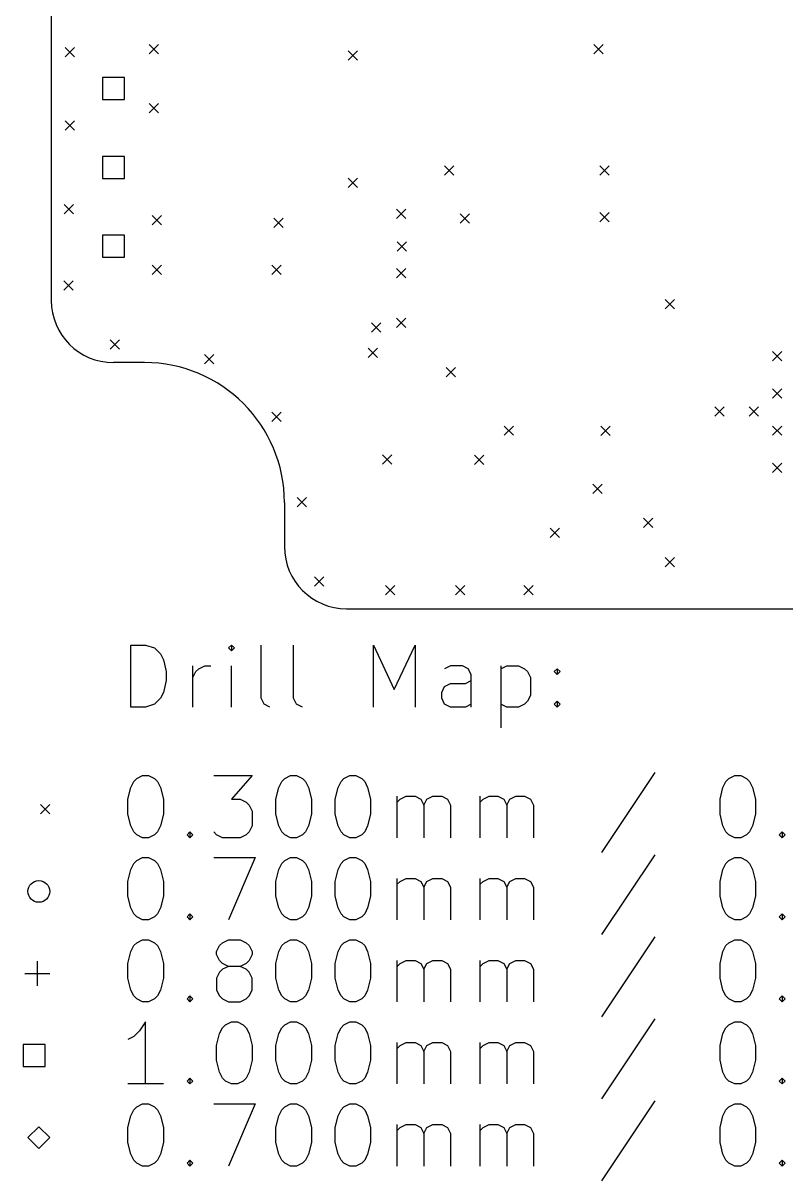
# Model space of a CAD drawing. Extents: x 99.1 to 198, y -375 to -300.
# Drawn here: x 99.1 to 123.63, y -374.74 to -337.5 of the extents above; entities that cross this region are included whole.
import ezdxf

# ---------------------------------------------------------------- set-up
doc = ezdxf.new("R2010")
doc.units = 0
doc.layers.add('BLACK', color=7, linetype='CONTINUOUS')

msp = doc.modelspace()

# ---------------------------------------------------------------- linework, layer by layer
at = {"layer": 'BLACK', "linetype": 'CONTINUOUS'}
for p, q in [((100, -309.92), (100, -346.42)), ((100.45, -338.29), (100.75, -338.59)), ((100.75, -338.29), (100.45, -338.59)), ((103.15, -338.19), (103.45, -338.49)), ((103.45, -338.19), (103.15, -338.49)), ((109.55, -338.39), (109.85, -338.69)), ((109.85, -338.39), (109.55, -338.69)), ((117.45, -338.19), (117.75, -338.49)), ((117.75, -338.19), (117.45, -338.49)), ((102.353557, -339.246443), (101.646443, -339.246443)), ((101.646443, -339.246443), (101.646443, -339.953557)), ((102.353557, -339.953557), (102.353557, -339.246443)), ((101.646443, -339.953557), (102.353557, -339.953557)), ((103.15, -340.09), (103.45, -340.39)), ((103.45, -340.09), (103.15, -340.39)), ((100.45, -340.64), (100.75, -340.94)), ((100.75, -340.64), (100.45, -340.94)), ((102.353557, -341.786443), (101.646443, -341.786443)), ((101.646443, -341.786443), (101.646443, -342.493557)), ((102.353557, -342.493557), (102.353557, -341.786443)), ((112.65, -342.09), (112.95, -342.39)), ((112.95, -342.09), (112.65, -342.39)), ((117.65, -342.09), (117.95, -342.39)), ((117.95, -342.09), (117.65, -342.39)), ((101.646443, -342.493557), (102.353557, -342.493557)), ((109.55, -342.49), (109.85, -342.79)), ((109.85, -342.49), (109.55, -342.79)), ((100.420155, -343.330979), (100.720155, -343.630979)), ((100.720155, -343.330979), (100.420155, -343.630979)), ((103.25, -343.69), (103.55, -343.99)), ((103.55, -343.69), (103.25, -343.99)), ((111.1, -343.49), (111.4, -343.79)), ((111.4, -343.49), (111.1, -343.79)), ((113.15, -343.64), (113.45, -343.94)), ((113.45, -343.64), (113.15, -343.94)), ((117.65, -343.59), (117.95, -343.89)), ((117.95, -343.59), (117.65, -343.89)), ((107.163864, -343.774354), (107.463864, -344.074354)), ((107.463864, -343.774354), (107.163864, -344.074354)), ((102.353557, -344.326443), (101.646443, -344.326443)), ((101.646443, -344.326443), (101.646443, -345.033557)), ((102.353557, -345.033557), (102.353557, -344.326443)), ((111.125, -344.54), (111.425, -344.84)), ((111.425, -344.54), (111.125, -344.84)), ((101.646443, -345.033557), (102.353557, -345.033557)), ((103.25, -345.29), (103.55, -345.59)), ((103.55, -345.29), (103.25, -345.59)), ((107.1, -345.29), (107.4, -345.59)), ((107.4, -345.29), (107.1, -345.59)), ((111.1, -345.39), (111.4, -345.69)), ((111.4, -345.39), (111.1, -345.69)), ((100.403452, -345.790779), (100.703452, -346.090779)), ((100.703452, -345.790779), (100.403452, -346.090779)), ((119.75, -346.39), (120.05, -346.69)), ((120.05, -346.39), (119.75, -346.69)), ((111.1, -346.99), (111.4, -347.29)), ((111.4, -346.99), (111.1, -347.29)), ((110.3, -347.14), (110.6, -347.44)), ((110.6, -347.14), (110.3, -347.44)), ((101.9, -347.69), (102.2, -347.99)), ((102.2, -347.69), (101.9, -347.99)), ((104.930178, -348.157149), (105.230178, -348.457149)), ((105.230178, -348.157149), (104.930178, -348.457149)), ((110.192984, -347.957538), (110.492984, -348.257538)), ((110.492984, -347.957538), (110.192984, -348.257538)), ((123.199888, -348.060211), (123.499888, -348.360211)), ((123.499888, -348.060211), (123.199888, -348.360211)), ((103, -348.42), (102, -348.42)), ((112.698552, -348.575579), (112.998552, -348.875579)), ((112.998552, -348.575579), (112.698552, -348.875579)), ((123.199888, -349.260211), (123.499888, -349.560211)), ((123.499888, -349.260211), (123.199888, -349.560211)), ((107.090534, -350.016837), (107.390534, -350.316837)), ((107.390534, -350.016837), (107.090534, -350.316837)), ((121.347958, -349.844602), (121.647958, -350.144602)), ((121.647958, -349.844602), (121.347958, -350.144602)), ((122.447958, -349.844602), (122.747958, -350.144602)), ((122.747958, -349.844602), (122.447958, -350.144602)), ((114.569376, -350.4601), (114.869376, -350.7601)), ((114.869376, -350.4601), (114.569376, -350.7601)), ((117.67628, -350.464276), (117.97628, -350.764276)), ((117.97628, -350.464276), (117.67628, -350.764276)), ((123.199888, -350.460211), (123.499888, -350.760211)), ((123.499888, -350.460211), (123.199888, -350.760211)), ((110.65, -351.39), (110.95, -351.69)), ((110.95, -351.39), (110.65, -351.69)), ((113.608908, -351.399688), (113.908908, -351.699688)), ((113.908908, -351.399688), (113.608908, -351.699688)), ((123.199888, -351.660211), (123.499888, -351.960211)), ((123.499888, -351.660211), (123.199888, -351.960211)), ((117.416258, -352.330311), (117.716258, -352.630311)), ((117.716258, -352.330311), (117.416258, -352.630311)), ((107.5, -352.92), (107.5, -354.34)), ((107.911804, -352.761826), (108.211804, -353.061826)), ((108.211804, -352.761826), (107.911804, -353.061826)), ((116.049331, -353.750133), (116.349331, -354.050133)), ((116.349331, -353.750133), (116.049331, -354.050133)), ((119.052171, -353.426247), (119.352171, -353.726247)), ((119.352171, -353.426247), (119.052171, -353.726247)), ((119.75, -354.69), (120.05, -354.99)), ((120.05, -354.69), (119.75, -354.99)), ((108.463028, -355.311937), (108.763028, -355.611937)), ((108.763028, -355.311937), (108.463028, -355.611937)), ((110.75, -355.59), (111.05, -355.89)), ((111.05, -355.59), (110.75, -355.89)), ((113, -355.59), (113.3, -355.89)), ((113.3, -355.59), (113, -355.89)), ((115.2, -355.59), (115.5, -355.89)), ((115.5, -355.59), (115.2, -355.89)), ((109.5, -356.34), (188.5, -356.34)), ((102.557768, -359.504838), (102.557768, -357.504838)), ((102.557768, -357.504838), (103.033958, -357.504838)), ((103.033958, -357.504838), (103.319673, -357.600076)), ((103.319673, -357.600076), (103.510149, -357.790552)), ((103.510149, -357.790552), (103.605387, -357.981028)), ((105.795863, -357.504838), (105.700625, -357.600076)), ((105.700625, -357.600076), (105.795863, -357.695314)), ((105.891101, -357.600076), (105.795863, -357.504838)), ((105.795863, -357.504838), (105.795863, -357.695314)), ((105.795863, -357.695314), (105.891101, -357.600076)), ((106.748244, -359.219123), (106.748244, -357.504838)), ((107.795863, -359.219123), (107.795863, -357.504838)), ((110.367292, -359.504838), (110.367292, -357.504838)), ((110.367292, -357.504838), (111.033959, -358.933409)), ((111.033959, -358.933409), (111.700625, -357.504838)), ((111.700625, -357.504838), (111.700625, -359.504838)), ((103.605387, -357.981028), (103.700625, -358.36198)), ((104.557768, -359.504838), (104.557768, -358.171504)), ((104.748244, -358.266742), (104.93872, -358.171504)), ((104.93872, -358.171504), (105.129197, -358.171504)), ((105.795863, -359.504838), (105.795863, -358.171504)), ((112.843482, -358.171504), (112.653006, -358.266742)), ((113.224435, -358.171504), (112.843482, -358.171504)), ((113.414911, -358.266742), (113.224435, -358.171504)), ((114.46253, -358.171504), (114.46253, -360.171504)), ((114.46253, -358.266742), (114.653006, -358.171504)), ((114.653006, -358.171504), (115.033959, -358.171504)), ((115.033959, -358.171504), (115.224435, -358.266742)), ((103.700625, -358.36198), (103.700625, -358.647695)), ((104.557768, -358.552457), (104.653006, -358.36198)), ((104.653006, -358.36198), (104.748244, -358.266742)), ((113.510149, -358.457219), (113.414911, -358.266742)), ((113.510149, -359.504838), (113.510149, -358.457219)), ((115.224435, -358.266742), (115.319673, -358.36198)), ((115.319673, -358.36198), (115.414911, -358.552457)), ((115.414911, -358.552457), (115.414911, -359.123885)), ((116.176816, -358.36198), (116.272054, -358.266742)), ((116.272054, -358.457219), (116.176816, -358.36198)), ((116.272054, -358.266742), (116.367292, -358.36198)), ((116.272054, -358.266742), (116.272054, -358.457219)), ((116.367292, -358.36198), (116.272054, -358.457219)), ((103.700625, -358.647695), (103.605387, -359.028647)), ((112.557768, -359.028647), (112.653006, -358.838171)), ((112.653006, -358.838171), (112.843482, -358.742933)), ((112.843482, -358.742933), (113.319673, -358.742933)), ((113.319673, -358.742933), (113.510149, -358.647695)), ((103.510149, -359.219123), (103.319673, -359.4096)), ((103.605387, -359.028647), (103.510149, -359.219123)), ((106.843482, -359.4096), (106.748244, -359.219123)), ((107.891101, -359.4096), (107.795863, -359.219123)), ((112.557768, -359.219123), (112.557768, -359.028647)), ((112.653006, -359.4096), (112.557768, -359.219123)), ((115.319673, -359.314361), (115.224435, -359.4096)), ((115.414911, -359.123885), (115.319673, -359.314361)), ((116.176816, -359.4096), (116.272054, -359.314361)), ((116.272054, -359.314361), (116.367292, -359.4096)), ((116.272054, -359.314361), (116.272054, -359.504838)), ((103.033958, -359.504838), (102.557768, -359.504838)), ((103.319673, -359.4096), (103.033958, -359.504838)), ((107.033958, -359.504838), (106.843482, -359.4096)), ((108.081577, -359.504838), (107.891101, -359.4096)), ((112.843482, -359.504838), (112.653006, -359.4096)), ((113.319673, -359.504838), (112.843482, -359.504838)), ((113.510149, -359.4096), (113.319673, -359.504838)), ((114.653006, -359.504838), (114.46253, -359.4096)), ((115.033959, -359.504838), (114.653006, -359.504838)), ((115.224435, -359.4096), (115.033959, -359.504838)), ((116.272054, -359.504838), (116.176816, -359.4096)), ((116.367292, -359.4096), (116.272054, -359.504838)), ((102.557768, -362.08579), (102.653006, -361.895314)), ((102.653006, -361.895314), (102.748244, -361.800076)), ((102.748244, -361.800076), (102.93872, -361.704838)), ((102.93872, -361.704838), (103.129197, -361.704838)), ((103.129197, -361.704838), (103.319673, -361.800076)), ((103.319673, -361.800076), (103.414911, -361.895314)), ((103.414911, -361.895314), (103.510149, -362.08579)), ((105.224435, -361.704838), (106.46253, -361.704838)), ((106.46253, -361.704838), (105.795863, -362.466742)), ((107.319673, -362.08579), (107.414911, -361.895314)), ((107.414911, -361.895314), (107.510149, -361.800076)), ((107.510149, -361.800076), (107.700625, -361.704838)), ((107.700625, -361.704838), (107.891102, -361.704838)), ((107.891102, -361.704838), (108.081578, -361.800076)), ((108.081578, -361.800076), (108.176816, -361.895314)), ((108.176816, -361.895314), (108.272054, -362.08579)), ((109.224435, -362.08579), (109.319673, -361.895314)), ((109.319673, -361.895314), (109.414911, -361.800076)), ((109.414911, -361.800076), (109.605387, -361.704838)), ((109.605387, -361.704838), (109.795864, -361.704838)), ((109.795864, -361.704838), (109.98634, -361.800076)), ((109.98634, -361.800076), (110.081578, -361.895314)), ((110.081578, -361.895314), (110.176816, -362.08579)), ((119.414912, -361.6096), (117.700627, -364.181028)), ((121.605389, -362.08579), (121.700627, -361.895314)), ((121.700627, -361.895314), (121.795865, -361.800076)), ((121.795865, -361.800076), (121.986341, -361.704838)), ((121.986341, -361.704838), (122.176818, -361.704838)), ((122.176818, -361.704838), (122.367294, -361.800076)), ((122.367294, -361.800076), (122.462532, -361.895314)), ((122.462532, -361.895314), (122.55777, -362.08579)), ((102.46253, -362.466742), (102.557768, -362.08579)), ((103.510149, -362.08579), (103.605387, -362.466742)), ((107.224435, -362.466742), (107.319673, -362.08579)), ((108.272054, -362.08579), (108.367292, -362.466742)), ((109.129197, -362.466742), (109.224435, -362.08579)), ((110.176816, -362.08579), (110.272054, -362.466742)), ((121.510151, -362.466742), (121.605389, -362.08579)), ((122.55777, -362.08579), (122.653008, -362.466742)), ((99.65, -362.64), (99.95, -362.94)), ((99.95, -362.64), (99.65, -362.94)), ((102.46253, -362.942933), (102.46253, -362.466742)), ((103.605387, -362.466742), (103.605387, -362.942933)), ((105.795863, -362.466742), (106.081578, -362.466742)), ((106.081578, -362.466742), (106.272054, -362.56198)), ((106.272054, -362.56198), (106.367292, -362.657219)), ((106.367292, -362.657219), (106.46253, -362.847695)), ((107.224435, -362.942933), (107.224435, -362.466742)), ((108.367292, -362.466742), (108.367292, -362.942933)), ((109.129197, -362.942933), (109.129197, -362.466742)), ((110.272054, -362.466742), (110.272054, -362.942933)), ((111.129197, -363.704838), (111.129197, -362.371504)), ((111.129197, -362.56198), (111.224435, -362.466742)), ((111.224435, -362.466742), (111.414911, -362.371504)), ((111.414911, -362.371504), (111.700626, -362.371504)), ((111.700626, -362.371504), (111.891102, -362.466742)), ((111.891102, -362.466742), (111.98634, -362.657219)), ((111.98634, -362.657219), (112.081578, -362.466742)), ((111.98634, -362.657219), (111.98634, -363.704838)), ((112.081578, -362.466742), (112.272054, -362.371504)), ((112.272054, -362.371504), (112.557768, -362.371504)), ((112.557768, -362.371504), (112.748245, -362.466742)), ((112.748245, -362.466742), (112.843483, -362.657219)), ((112.843483, -362.657219), (112.843483, -363.704838)), ((113.795864, -363.704838), (113.795864, -362.371504)), ((113.795864, -362.56198), (113.891102, -362.466742)), ((113.891102, -362.466742), (114.081578, -362.371504)), ((114.081578, -362.371504), (114.367293, -362.371504)), ((114.367293, -362.371504), (114.557769, -362.466742)), ((114.557769, -362.466742), (114.653007, -362.657219)), ((114.653007, -362.657219), (114.748245, -362.466742)), ((114.653007, -362.657219), (114.653007, -363.704838)), ((114.748245, -362.466742), (114.938721, -362.371504)), ((114.938721, -362.371504), (115.224435, -362.371504)), ((115.224435, -362.371504), (115.414912, -362.466742)), ((115.414912, -362.466742), (115.51015, -362.657219)), ((115.51015, -362.657219), (115.51015, -363.704838)), ((121.510151, -362.942933), (121.510151, -362.466742)), ((122.653008, -362.466742), (122.653008, -362.942933)), ((102.557768, -363.323885), (102.46253, -362.942933)), ((103.605387, -362.942933), (103.510149, -363.323885)), ((106.46253, -362.847695), (106.46253, -363.323885)), ((107.319673, -363.323885), (107.224435, -362.942933)), ((108.367292, -362.942933), (108.272054, -363.323885)), ((109.224435, -363.323885), (109.129197, -362.942933)), ((110.272054, -362.942933), (110.176816, -363.323885)), ((121.605389, -363.323885), (121.510151, -362.942933)), ((122.653008, -362.942933), (122.55777, -363.323885)), ((102.653006, -363.514361), (102.557768, -363.323885)), ((103.510149, -363.323885), (103.414911, -363.514361)), ((106.46253, -363.323885), (106.367292, -363.514361)), ((107.414911, -363.514361), (107.319673, -363.323885)), ((108.272054, -363.323885), (108.176816, -363.514361)), ((109.319673, -363.514361), (109.224435, -363.323885)), ((110.176816, -363.323885), (110.081578, -363.514361)), ((121.700627, -363.514361), (121.605389, -363.323885)), ((122.55777, -363.323885), (122.462532, -363.514361)), ((102.748244, -363.6096), (102.653006, -363.514361)), ((102.93872, -363.704838), (102.748244, -363.6096)), ((103.129197, -363.704838), (102.93872, -363.704838)), ((103.319673, -363.6096), (103.129197, -363.704838)), ((103.414911, -363.514361), (103.319673, -363.6096)), ((104.367292, -363.6096), (104.46253, -363.514361)), ((104.46253, -363.704838), (104.367292, -363.6096)), ((104.46253, -363.514361), (104.557768, -363.6096)), ((104.46253, -363.514361), (104.46253, -363.704838)), ((104.557768, -363.6096), (104.46253, -363.704838)), ((105.319673, -363.6096), (105.224435, -363.514361)), ((105.510149, -363.704838), (105.319673, -363.6096)), ((106.081578, -363.704838), (105.510149, -363.704838)), ((106.272054, -363.6096), (106.081578, -363.704838)), ((106.367292, -363.514361), (106.272054, -363.6096)), ((107.510149, -363.6096), (107.414911, -363.514361)), ((107.700625, -363.704838), (107.510149, -363.6096)), ((107.891102, -363.704838), (107.700625, -363.704838)), ((108.081578, -363.6096), (107.891102, -363.704838)), ((108.176816, -363.514361), (108.081578, -363.6096)), ((109.414911, -363.6096), (109.319673, -363.514361)), ((109.605387, -363.704838), (109.414911, -363.6096)), ((109.795864, -363.704838), (109.605387, -363.704838)), ((109.98634, -363.6096), (109.795864, -363.704838)), ((110.081578, -363.514361), (109.98634, -363.6096)), ((121.795865, -363.6096), (121.700627, -363.514361)), ((121.986341, -363.704838), (121.795865, -363.6096)), ((122.176818, -363.704838), (121.986341, -363.704838)), ((122.367294, -363.6096), (122.176818, -363.704838)), ((122.462532, -363.514361), (122.367294, -363.6096)), ((123.414913, -363.6096), (123.510151, -363.514361)), ((123.510151, -363.704838), (123.414913, -363.6096)), ((123.510151, -363.514361), (123.605389, -363.6096)), ((123.510151, -363.514361), (123.510151, -363.704838)), ((123.605389, -363.6096), (123.510151, -363.704838)), ((102.557768, -364.72579), (102.653006, -364.535314)), ((102.653006, -364.535314), (102.748244, -364.440076)), ((102.748244, -364.440076), (102.93872, -364.344838)), ((102.93872, -364.344838), (103.129197, -364.344838)), ((103.129197, -364.344838), (103.319673, -364.440076)), ((103.319673, -364.440076), (103.414911, -364.535314)), ((103.414911, -364.535314), (103.510149, -364.72579)), ((105.224435, -364.344838), (106.557768, -364.344838)), ((106.557768, -364.344838), (105.700625, -366.344838)), ((107.319673, -364.72579), (107.414911, -364.535314)), ((107.414911, -364.535314), (107.510149, -364.440076)), ((107.510149, -364.440076), (107.700625, -364.344838)), ((107.700625, -364.344838), (107.891102, -364.344838)), ((107.891102, -364.344838), (108.081578, -364.440076)), ((108.081578, -364.440076), (108.176816, -364.535314)), ((108.176816, -364.535314), (108.272054, -364.72579)), ((109.224435, -364.72579), (109.319673, -364.535314)), ((109.319673, -364.535314), (109.414911, -364.440076)), ((109.414911, -364.440076), (109.605387, -364.344838)), ((109.605387, -364.344838), (109.795864, -364.344838)), ((109.795864, -364.344838), (109.98634, -364.440076)), ((109.98634, -364.440076), (110.081578, -364.535314)), ((110.081578, -364.535314), (110.176816, -364.72579)), ((119.414912, -364.2496), (117.700627, -366.821028)), ((121.605389, -364.72579), (121.700627, -364.535314)), ((121.700627, -364.535314), (121.795865, -364.440076)), ((121.795865, -364.440076), (121.986341, -364.344838)), ((121.986341, -364.344838), (122.176818, -364.344838)), ((122.176818, -364.344838), (122.367294, -364.440076)), ((122.367294, -364.440076), (122.462532, -364.535314)), ((122.462532, -364.535314), (122.55777, -364.72579)), ((102.46253, -365.106742), (102.557768, -364.72579)), ((103.510149, -364.72579), (103.605387, -365.106742)), ((107.224435, -365.106742), (107.319673, -364.72579)), ((108.272054, -364.72579), (108.367292, -365.106742)), ((109.129197, -365.106742), (109.224435, -364.72579)), ((110.176816, -364.72579), (110.272054, -365.106742)), ((121.510151, -365.106742), (121.605389, -364.72579)), ((122.55777, -364.72579), (122.653008, -365.106742)), ((102.46253, -365.582933), (102.46253, -365.106742)), ((103.605387, -365.106742), (103.605387, -365.582933)), ((107.224435, -365.582933), (107.224435, -365.106742)), ((108.367292, -365.106742), (108.367292, -365.582933)), ((109.129197, -365.582933), (109.129197, -365.106742)), ((110.272054, -365.106742), (110.272054, -365.582933)), ((111.129197, -366.344838), (111.129197, -365.011504)), ((111.129197, -365.20198), (111.224435, -365.106742)), ((111.224435, -365.106742), (111.414911, -365.011504)), ((111.414911, -365.011504), (111.700626, -365.011504)), ((111.700626, -365.011504), (111.891102, -365.106742)), ((111.891102, -365.106742), (111.98634, -365.297219)), ((111.98634, -365.297219), (112.081578, -365.106742)), ((111.98634, -365.297219), (111.98634, -366.344838)), ((112.081578, -365.106742), (112.272054, -365.011504)), ((112.272054, -365.011504), (112.557768, -365.011504)), ((112.557768, -365.011504), (112.748245, -365.106742)), ((112.748245, -365.106742), (112.843483, -365.297219)), ((112.843483, -365.297219), (112.843483, -366.344838)), ((113.795864, -366.344838), (113.795864, -365.011504)), ((113.795864, -365.20198), (113.891102, -365.106742)), ((113.891102, -365.106742), (114.081578, -365.011504)), ((114.081578, -365.011504), (114.367293, -365.011504)), ((114.367293, -365.011504), (114.557769, -365.106742)), ((114.557769, -365.106742), (114.653007, -365.297219)), ((114.653007, -365.297219), (114.748245, -365.106742)), ((114.653007, -365.297219), (114.653007, -366.344838)), ((114.748245, -365.106742), (114.938721, -365.011504)), ((114.938721, -365.011504), (115.224435, -365.011504)), ((115.224435, -365.011504), (115.414912, -365.106742)), ((115.414912, -365.106742), (115.51015, -365.297219)), ((115.51015, -365.297219), (115.51015, -366.344838)), ((121.510151, -365.582933), (121.510151, -365.106742)), ((122.653008, -365.106742), (122.653008, -365.582933)), ((102.557768, -365.963885), (102.46253, -365.582933)), ((103.605387, -365.582933), (103.510149, -365.963885)), ((107.319673, -365.963885), (107.224435, -365.582933)), ((108.367292, -365.582933), (108.272054, -365.963885)), ((109.224435, -365.963885), (109.129197, -365.582933)), ((110.272054, -365.582933), (110.176816, -365.963885)), ((121.605389, -365.963885), (121.510151, -365.582933)), ((122.653008, -365.582933), (122.55777, -365.963885)), ((102.653006, -366.154361), (102.557768, -365.963885)), ((103.510149, -365.963885), (103.414911, -366.154361)), ((107.414911, -366.154361), (107.319673, -365.963885)), ((108.272054, -365.963885), (108.176816, -366.154361)), ((109.319673, -366.154361), (109.224435, -365.963885)), ((110.176816, -365.963885), (110.081578, -366.154361)), ((121.700627, -366.154361), (121.605389, -365.963885)), ((122.55777, -365.963885), (122.462532, -366.154361)), ((102.748244, -366.2496), (102.653006, -366.154361)), ((102.93872, -366.344838), (102.748244, -366.2496)), ((103.129197, -366.344838), (102.93872, -366.344838)), ((103.319673, -366.2496), (103.129197, -366.344838)), ((103.414911, -366.154361), (103.319673, -366.2496)), ((104.367292, -366.2496), (104.46253, -366.154361)), ((104.46253, -366.344838), (104.367292, -366.2496)), ((104.46253, -366.154361), (104.557768, -366.2496)), ((104.46253, -366.154361), (104.46253, -366.344838)), ((104.557768, -366.2496), (104.46253, -366.344838)), ((107.510149, -366.2496), (107.414911, -366.154361)), ((107.700625, -366.344838), (107.510149, -366.2496)), ((107.891102, -366.344838), (107.700625, -366.344838)), ((108.081578, -366.2496), (107.891102, -366.344838)), ((108.176816, -366.154361), (108.081578, -366.2496)), ((109.414911, -366.2496), (109.319673, -366.154361)), ((109.605387, -366.344838), (109.414911, -366.2496)), ((109.795864, -366.344838), (109.605387, -366.344838)), ((109.98634, -366.2496), (109.795864, -366.344838)), ((110.081578, -366.154361), (109.98634, -366.2496)), ((121.795865, -366.2496), (121.700627, -366.154361)), ((121.986341, -366.344838), (121.795865, -366.2496)), ((122.176818, -366.344838), (121.986341, -366.344838)), ((122.367294, -366.2496), (122.176818, -366.344838)), ((122.462532, -366.154361), (122.367294, -366.2496)), ((123.414913, -366.2496), (123.510151, -366.154361)), ((123.510151, -366.344838), (123.414913, -366.2496)), ((123.510151, -366.154361), (123.605389, -366.2496)), ((123.510151, -366.154361), (123.510151, -366.344838)), ((123.605389, -366.2496), (123.510151, -366.344838)), ((102.557768, -367.36579), (102.653006, -367.175314)), ((102.653006, -367.175314), (102.748244, -367.080076)), ((102.748244, -367.080076), (102.93872, -366.984838)), ((102.93872, -366.984838), (103.129197, -366.984838)), ((103.129197, -366.984838), (103.319673, -367.080076)), ((103.319673, -367.080076), (103.414911, -367.175314)), ((103.414911, -367.175314), (103.510149, -367.36579)), ((105.319673, -367.36579), (105.414911, -367.175314)), ((105.414911, -367.175314), (105.510149, -367.080076)), ((105.510149, -367.080076), (105.700625, -366.984838)), ((105.700625, -366.984838), (106.081578, -366.984838)), ((106.081578, -366.984838), (106.272054, -367.080076)), ((106.272054, -367.080076), (106.367292, -367.175314)), ((106.367292, -367.175314), (106.46253, -367.36579)), ((107.319673, -367.36579), (107.414911, -367.175314)), ((107.414911, -367.175314), (107.510149, -367.080076)), ((107.510149, -367.080076), (107.700625, -366.984838)), ((107.700625, -366.984838), (107.891102, -366.984838)), ((107.891102, -366.984838), (108.081578, -367.080076)), ((108.081578, -367.080076), (108.176816, -367.175314)), ((108.176816, -367.175314), (108.272054, -367.36579)), ((109.224435, -367.36579), (109.319673, -367.175314)), ((109.319673, -367.175314), (109.414911, -367.080076)), ((109.414911, -367.080076), (109.605387, -366.984838)), ((109.605387, -366.984838), (109.795864, -366.984838)), ((109.795864, -366.984838), (109.98634, -367.080076)), ((109.98634, -367.080076), (110.081578, -367.175314)), ((110.081578, -367.175314), (110.176816, -367.36579)), ((119.414912, -366.8896), (117.700627, -369.461028)), ((121.605389, -367.36579), (121.700627, -367.175314)), ((121.700627, -367.175314), (121.795865, -367.080076)), ((121.795865, -367.080076), (121.986341, -366.984838)), ((121.986341, -366.984838), (122.176818, -366.984838)), ((122.176818, -366.984838), (122.367294, -367.080076)), ((122.367294, -367.080076), (122.462532, -367.175314)), ((122.462532, -367.175314), (122.55777, -367.36579)), ((102.46253, -367.746742), (102.557768, -367.36579)), ((103.510149, -367.36579), (103.605387, -367.746742)), ((105.319673, -367.461028), (105.319673, -367.36579)), ((105.414911, -367.651504), (105.319673, -367.461028)), ((106.46253, -367.461028), (106.367292, -367.651504)), ((106.46253, -367.36579), (106.46253, -367.461028)), ((107.224435, -367.746742), (107.319673, -367.36579)), ((108.272054, -367.36579), (108.367292, -367.746742)), ((109.129197, -367.746742), (109.224435, -367.36579)), ((110.176816, -367.36579), (110.272054, -367.746742)), ((121.510151, -367.746742), (121.605389, -367.36579)), ((122.55777, -367.36579), (122.653008, -367.746742)), ((99.55, -367.67), (99.55, -368.47)), ((102.46253, -368.222933), (102.46253, -367.746742)), ((103.605387, -367.746742), (103.605387, -368.222933)), ((105.510149, -367.746742), (105.414911, -367.651504)), ((105.700625, -367.84198), (105.510149, -367.746742)), ((105.700625, -367.84198), (105.510149, -367.937219)), ((106.081578, -367.84198), (105.700625, -367.84198)), ((106.272054, -367.746742), (106.081578, -367.84198)), ((106.272054, -367.937219), (106.081578, -367.84198)), ((106.367292, -367.651504), (106.272054, -367.746742)), ((107.224435, -368.222933), (107.224435, -367.746742)), ((108.367292, -367.746742), (108.367292, -368.222933)), ((109.129197, -368.222933), (109.129197, -367.746742)), ((110.272054, -367.746742), (110.272054, -368.222933)), ((111.129197, -368.984838), (111.129197, -367.651504)), ((111.129197, -367.84198), (111.224435, -367.746742)), ((111.224435, -367.746742), (111.414911, -367.651504)), ((111.414911, -367.651504), (111.700626, -367.651504)), ((111.700626, -367.651504), (111.891102, -367.746742)), ((111.891102, -367.746742), (111.98634, -367.937219)), ((111.98634, -367.937219), (112.081578, -367.746742)), ((112.081578, -367.746742), (112.272054, -367.651504)), ((112.272054, -367.651504), (112.557768, -367.651504)), ((112.557768, -367.651504), (112.748245, -367.746742)), ((112.748245, -367.746742), (112.843483, -367.937219)), ((113.795864, -368.984838), (113.795864, -367.651504)), ((113.795864, -367.84198), (113.891102, -367.746742)), ((113.891102, -367.746742), (114.081578, -367.651504)), ((114.081578, -367.651504), (114.367293, -367.651504)), ((114.367293, -367.651504), (114.557769, -367.746742)), ((114.557769, -367.746742), (114.653007, -367.937219)), ((114.653007, -367.937219), (114.748245, -367.746742)), ((114.748245, -367.746742), (114.938721, -367.651504)), ((114.938721, -367.651504), (115.224435, -367.651504)), ((115.224435, -367.651504), (115.414912, -367.746742)), ((115.414912, -367.746742), (115.51015, -367.937219)), ((121.510151, -368.222933), (121.510151, -367.746742)), ((122.653008, -367.746742), (122.653008, -368.222933)), ((99.15, -368.07), (99.95, -368.07)), ((102.557768, -368.603885), (102.46253, -368.222933)), ((103.605387, -368.222933), (103.510149, -368.603885)), ((105.414911, -368.032457), (105.319673, -368.222933)), ((105.319673, -368.222933), (105.319673, -368.603885)), ((105.510149, -367.937219), (105.414911, -368.032457)), ((106.367292, -368.032457), (106.272054, -367.937219)), ((106.46253, -368.222933), (106.367292, -368.032457)), ((106.46253, -368.603885), (106.46253, -368.222933)), ((107.319673, -368.603885), (107.224435, -368.222933)), ((108.367292, -368.222933), (108.272054, -368.603885)), ((109.224435, -368.603885), (109.129197, -368.222933)), ((110.272054, -368.222933), (110.176816, -368.603885)), ((111.98634, -367.937219), (111.98634, -368.984838)), ((112.843483, -367.937219), (112.843483, -368.984838)), ((114.653007, -367.937219), (114.653007, -368.984838)), ((115.51015, -367.937219), (115.51015, -368.984838)), ((121.605389, -368.603885), (121.510151, -368.222933)), ((122.653008, -368.222933), (122.55777, -368.603885)), ((102.653006, -368.794361), (102.557768, -368.603885)), ((103.510149, -368.603885), (103.414911, -368.794361)), ((105.319673, -368.603885), (105.414911, -368.794361)), ((106.367292, -368.794361), (106.46253, -368.603885)), ((107.414911, -368.794361), (107.319673, -368.603885)), ((108.272054, -368.603885), (108.176816, -368.794361)), ((109.319673, -368.794361), (109.224435, -368.603885)), ((110.176816, -368.603885), (110.081578, -368.794361)), ((121.700627, -368.794361), (121.605389, -368.603885)), ((122.55777, -368.603885), (122.462532, -368.794361)), ((102.748244, -368.8896), (102.653006, -368.794361)), ((102.93872, -368.984838), (102.748244, -368.8896)), ((103.129197, -368.984838), (102.93872, -368.984838)), ((103.319673, -368.8896), (103.129197, -368.984838)), ((103.414911, -368.794361), (103.319673, -368.8896)), ((104.367292, -368.8896), (104.46253, -368.794361)), ((104.46253, -368.984838), (104.367292, -368.8896)), ((104.46253, -368.794361), (104.557768, -368.8896)), ((104.46253, -368.794361), (104.46253, -368.984838)), ((104.557768, -368.8896), (104.46253, -368.984838)), ((105.414911, -368.794361), (105.510149, -368.8896)), ((105.510149, -368.8896), (105.700625, -368.984838)), ((105.700625, -368.984838), (106.081578, -368.984838)), ((106.081578, -368.984838), (106.272054, -368.8896)), ((106.272054, -368.8896), (106.367292, -368.794361)), ((107.510149, -368.8896), (107.414911, -368.794361)), ((107.700625, -368.984838), (107.510149, -368.8896)), ((107.891102, -368.984838), (107.700625, -368.984838)), ((108.081578, -368.8896), (107.891102, -368.984838)), ((108.176816, -368.794361), (108.081578, -368.8896)), ((109.414911, -368.8896), (109.319673, -368.794361)), ((109.605387, -368.984838), (109.414911, -368.8896)), ((109.795864, -368.984838), (109.605387, -368.984838)), ((109.98634, -368.8896), (109.795864, -368.984838)), ((110.081578, -368.794361), (109.98634, -368.8896)), ((121.795865, -368.8896), (121.700627, -368.794361)), ((121.986341, -368.984838), (121.795865, -368.8896)), ((122.176818, -368.984838), (121.986341, -368.984838)), ((122.367294, -368.8896), (122.176818, -368.984838)), ((122.462532, -368.794361), (122.367294, -368.8896)), ((123.414913, -368.8896), (123.510151, -368.794361)), ((123.510151, -368.984838), (123.414913, -368.8896)), ((123.510151, -368.794361), (123.605389, -368.8896)), ((123.510151, -368.794361), (123.510151, -368.984838)), ((123.605389, -368.8896), (123.510151, -368.984838)), ((103.033958, -369.624838), (102.843482, -369.910552)), ((103.033958, -371.624838), (103.033958, -369.624838)), ((105.510149, -369.815314), (105.605387, -369.720076)), ((105.605387, -369.720076), (105.795863, -369.624838)), ((105.795863, -369.624838), (105.98634, -369.624838)), ((105.98634, -369.624838), (106.176816, -369.720076)), ((106.176816, -369.720076), (106.272054, -369.815314)), ((107.414911, -369.815314), (107.510149, -369.720076)), ((107.510149, -369.720076), (107.700625, -369.624838)), ((107.700625, -369.624838), (107.891102, -369.624838)), ((107.891102, -369.624838), (108.081578, -369.720076)), ((108.081578, -369.720076), (108.176816, -369.815314)), ((109.319673, -369.815314), (109.414911, -369.720076)), ((109.414911, -369.720076), (109.605387, -369.624838)), ((109.605387, -369.624838), (109.795864, -369.624838)), ((109.795864, -369.624838), (109.98634, -369.720076)), ((109.98634, -369.720076), (110.081578, -369.815314)), ((119.414912, -369.5296), (117.700627, -372.101028)), ((121.700627, -369.815314), (121.795865, -369.720076)), ((121.795865, -369.720076), (121.986341, -369.624838)), ((121.986341, -369.624838), (122.176818, -369.624838)), ((122.176818, -369.624838), (122.367294, -369.720076)), ((122.367294, -369.720076), (122.462532, -369.815314)), ((102.653006, -370.101028), (102.46253, -370.196266)), ((102.843482, -369.910552), (102.653006, -370.101028)), ((105.319673, -370.386742), (105.414911, -370.00579)), ((105.414911, -370.00579), (105.510149, -369.815314)), ((106.272054, -369.815314), (106.367292, -370.00579)), ((106.367292, -370.00579), (106.46253, -370.386742)), ((107.224435, -370.386742), (107.319673, -370.00579)), ((107.319673, -370.00579), (107.414911, -369.815314)), ((108.176816, -369.815314), (108.272054, -370.00579)), ((108.272054, -370.00579), (108.367292, -370.386742)), ((109.129197, -370.386742), (109.224435, -370.00579)), ((109.224435, -370.00579), (109.319673, -369.815314)), ((110.081578, -369.815314), (110.176816, -370.00579)), ((110.176816, -370.00579), (110.272054, -370.386742)), ((121.510151, -370.386742), (121.605389, -370.00579)), ((121.605389, -370.00579), (121.700627, -369.815314)), ((122.462532, -369.815314), (122.55777, -370.00579)), ((122.55777, -370.00579), (122.653008, -370.386742)), ((99.803557, -370.356443), (99.096443, -370.356443)), ((99.096443, -370.356443), (99.096443, -371.063557)), ((99.803557, -371.063557), (99.803557, -370.356443)), ((105.319673, -370.862933), (105.319673, -370.386742)), ((106.46253, -370.386742), (106.46253, -370.862933)), ((107.224435, -370.862933), (107.224435, -370.386742)), ((108.367292, -370.386742), (108.367292, -370.862933)), ((109.129197, -370.862933), (109.129197, -370.386742)), ((110.272054, -370.386742), (110.272054, -370.862933)), ((111.129197, -371.624838), (111.129197, -370.291504)), ((111.129197, -370.48198), (111.224435, -370.386742)), ((111.224435, -370.386742), (111.414911, -370.291504)), ((111.414911, -370.291504), (111.700626, -370.291504)), ((111.700626, -370.291504), (111.891102, -370.386742)), ((111.891102, -370.386742), (111.98634, -370.577219)), ((111.98634, -370.577219), (112.081578, -370.386742)), ((112.081578, -370.386742), (112.272054, -370.291504)), ((112.272054, -370.291504), (112.557768, -370.291504)), ((112.557768, -370.291504), (112.748245, -370.386742)), ((112.748245, -370.386742), (112.843483, -370.577219)), ((113.795864, -371.624838), (113.795864, -370.291504)), ((113.795864, -370.48198), (113.891102, -370.386742)), ((113.891102, -370.386742), (114.081578, -370.291504)), ((114.081578, -370.291504), (114.367293, -370.291504)), ((114.367293, -370.291504), (114.557769, -370.386742)), ((114.557769, -370.386742), (114.653007, -370.577219)), ((114.653007, -370.577219), (114.748245, -370.386742)), ((114.748245, -370.386742), (114.938721, -370.291504)), ((114.938721, -370.291504), (115.224435, -370.291504)), ((115.224435, -370.291504), (115.414912, -370.386742)), ((115.414912, -370.386742), (115.51015, -370.577219)), ((121.510151, -370.862933), (121.510151, -370.386742)), ((122.653008, -370.386742), (122.653008, -370.862933)), ((105.414911, -371.243885), (105.319673, -370.862933)), ((106.46253, -370.862933), (106.367292, -371.243885)), ((107.319673, -371.243885), (107.224435, -370.862933)), ((108.367292, -370.862933), (108.272054, -371.243885)), ((109.224435, -371.243885), (109.129197, -370.862933)), ((110.272054, -370.862933), (110.176816, -371.243885)), ((111.98634, -370.577219), (111.98634, -371.624838)), ((112.843483, -370.577219), (112.843483, -371.624838)), ((114.653007, -370.577219), (114.653007, -371.624838)), ((115.51015, -370.577219), (115.51015, -371.624838)), ((121.605389, -371.243885), (121.510151, -370.862933)), ((122.653008, -370.862933), (122.55777, -371.243885)), ((99.096443, -371.063557), (99.803557, -371.063557)), ((105.510149, -371.434361), (105.414911, -371.243885)), ((106.367292, -371.243885), (106.272054, -371.434361)), ((107.414911, -371.434361), (107.319673, -371.243885)), ((108.272054, -371.243885), (108.176816, -371.434361)), ((109.319673, -371.434361), (109.224435, -371.243885)), ((110.176816, -371.243885), (110.081578, -371.434361)), ((121.700627, -371.434361), (121.605389, -371.243885)), ((122.55777, -371.243885), (122.462532, -371.434361)), ((103.605387, -371.624838), (102.46253, -371.624838)), ((104.367292, -371.5296), (104.46253, -371.434361)), ((104.46253, -371.624838), (104.367292, -371.5296)), ((104.46253, -371.434361), (104.557768, -371.5296)), ((104.46253, -371.434361), (104.46253, -371.624838)), ((104.557768, -371.5296), (104.46253, -371.624838)), ((105.605387, -371.5296), (105.510149, -371.434361)), ((105.795863, -371.624838), (105.605387, -371.5296)), ((105.98634, -371.624838), (105.795863, -371.624838)), ((106.176816, -371.5296), (105.98634, -371.624838)), ((106.272054, -371.434361), (106.176816, -371.5296)), ((107.510149, -371.5296), (107.414911, -371.434361)), ((107.700625, -371.624838), (107.510149, -371.5296)), ((107.891102, -371.624838), (107.700625, -371.624838)), ((108.081578, -371.5296), (107.891102, -371.624838)), ((108.176816, -371.434361), (108.081578, -371.5296)), ((109.414911, -371.5296), (109.319673, -371.434361)), ((109.605387, -371.624838), (109.414911, -371.5296)), ((109.795864, -371.624838), (109.605387, -371.624838)), ((109.98634, -371.5296), (109.795864, -371.624838)), ((110.081578, -371.434361), (109.98634, -371.5296)), ((121.795865, -371.5296), (121.700627, -371.434361)), ((121.986341, -371.624838), (121.795865, -371.5296)), ((122.176818, -371.624838), (121.986341, -371.624838)), ((122.367294, -371.5296), (122.176818, -371.624838)), ((122.462532, -371.434361), (122.367294, -371.5296)), ((123.414913, -371.5296), (123.510151, -371.434361)), ((123.510151, -371.624838), (123.414913, -371.5296)), ((123.510151, -371.434361), (123.605389, -371.5296)), ((123.510151, -371.434361), (123.510151, -371.624838)), ((123.605389, -371.5296), (123.510151, -371.624838)), ((102.653006, -372.455314), (102.748244, -372.360076)), ((102.748244, -372.360076), (102.93872, -372.264838)), ((102.93872, -372.264838), (103.129197, -372.264838)), ((103.129197, -372.264838), (103.319673, -372.360076)), ((103.319673, -372.360076), (103.414911, -372.455314)), ((105.224435, -372.264838), (106.557768, -372.264838)), ((106.557768, -372.264838), (105.700625, -374.264838)), ((107.414911, -372.455314), (107.510149, -372.360076)), ((107.510149, -372.360076), (107.700625, -372.264838)), ((107.700625, -372.264838), (107.891102, -372.264838)), ((107.891102, -372.264838), (108.081578, -372.360076)), ((108.081578, -372.360076), (108.176816, -372.455314)), ((109.319673, -372.455314), (109.414911, -372.360076)), ((109.414911, -372.360076), (109.605387, -372.264838)), ((109.605387, -372.264838), (109.795864, -372.264838)), ((109.795864, -372.264838), (109.98634, -372.360076)), ((109.98634, -372.360076), (110.081578, -372.455314)), ((119.414912, -372.1696), (117.700627, -374.741028)), ((121.700627, -372.455314), (121.795865, -372.360076)), ((121.795865, -372.360076), (121.986341, -372.264838)), ((121.986341, -372.264838), (122.176818, -372.264838)), ((122.176818, -372.264838), (122.367294, -372.360076)), ((122.367294, -372.360076), (122.462532, -372.455314)), ((102.46253, -373.026742), (102.557768, -372.64579)), ((102.557768, -372.64579), (102.653006, -372.455314)), ((103.414911, -372.455314), (103.510149, -372.64579)), ((103.510149, -372.64579), (103.605387, -373.026742)), ((107.224435, -373.026742), (107.319673, -372.64579)), ((107.319673, -372.64579), (107.414911, -372.455314)), ((108.176816, -372.455314), (108.272054, -372.64579)), ((108.272054, -372.64579), (108.367292, -373.026742)), ((109.129197, -373.026742), (109.224435, -372.64579)), ((109.224435, -372.64579), (109.319673, -372.455314)), ((110.081578, -372.455314), (110.176816, -372.64579)), ((110.176816, -372.64579), (110.272054, -373.026742)), ((121.510151, -373.026742), (121.605389, -372.64579)), ((121.605389, -372.64579), (121.700627, -372.455314)), ((122.462532, -372.455314), (122.55777, -372.64579)), ((122.55777, -372.64579), (122.653008, -373.026742)), ((99.6, -373), (99.25, -373.35)), ((99.95, -373.35), (99.6, -373)), ((102.46253, -373.502933), (102.46253, -373.026742)), ((103.605387, -373.026742), (103.605387, -373.502933)), ((107.224435, -373.502933), (107.224435, -373.026742)), ((108.367292, -373.026742), (108.367292, -373.502933)), ((109.129197, -373.502933), (109.129197, -373.026742)), ((110.272054, -373.026742), (110.272054, -373.502933)), ((111.129197, -374.264838), (111.129197, -372.931504)), ((111.129197, -373.12198), (111.224435, -373.026742)), ((111.224435, -373.026742), (111.414911, -372.931504)), ((111.414911, -372.931504), (111.700626, -372.931504)), ((111.700626, -372.931504), (111.891102, -373.026742)), ((111.891102, -373.026742), (111.98634, -373.217219)), ((111.98634, -373.217219), (112.081578, -373.026742)), ((112.081578, -373.026742), (112.272054, -372.931504)), ((112.272054, -372.931504), (112.557768, -372.931504)), ((112.557768, -372.931504), (112.748245, -373.026742)), ((112.748245, -373.026742), (112.843483, -373.217219)), ((113.795864, -374.264838), (113.795864, -372.931504)), ((113.795864, -373.12198), (113.891102, -373.026742)), ((113.891102, -373.026742), (114.081578, -372.931504)), ((114.081578, -372.931504), (114.367293, -372.931504)), ((114.367293, -372.931504), (114.557769, -373.026742)), ((114.557769, -373.026742), (114.653007, -373.217219)), ((114.653007, -373.217219), (114.748245, -373.026742)), ((114.748245, -373.026742), (114.938721, -372.931504)), ((114.938721, -372.931504), (115.224435, -372.931504)), ((115.224435, -372.931504), (115.414912, -373.026742)), ((115.414912, -373.026742), (115.51015, -373.217219)), ((121.510151, -373.502933), (121.510151, -373.026742)), ((122.653008, -373.026742), (122.653008, -373.502933)), ((99.25, -373.35), (99.6, -373.7)), ((99.6, -373.7), (99.95, -373.35)), ((102.557768, -373.883885), (102.46253, -373.502933)), ((103.605387, -373.502933), (103.510149, -373.883885)), ((107.319673, -373.883885), (107.224435, -373.502933)), ((108.367292, -373.502933), (108.272054, -373.883885)), ((109.224435, -373.883885), (109.129197, -373.502933)), ((110.272054, -373.502933), (110.176816, -373.883885)), ((111.98634, -373.217219), (111.98634, -374.264838)), ((112.843483, -373.217219), (112.843483, -374.264838)), ((114.653007, -373.217219), (114.653007, -374.264838)), ((115.51015, -373.217219), (115.51015, -374.264838)), ((121.605389, -373.883885), (121.510151, -373.502933)), ((122.653008, -373.502933), (122.55777, -373.883885)), ((102.653006, -374.074361), (102.557768, -373.883885)), ((102.748244, -374.1696), (102.653006, -374.074361)), ((102.93872, -374.264838), (102.748244, -374.1696)), ((103.319673, -374.1696), (103.129197, -374.264838)), ((103.414911, -374.074361), (103.319673, -374.1696)), ((103.510149, -373.883885), (103.414911, -374.074361)), ((104.367292, -374.1696), (104.46253, -374.074361)), ((104.46253, -374.264838), (104.367292, -374.1696)), ((104.46253, -374.074361), (104.557768, -374.1696)), ((104.46253, -374.074361), (104.46253, -374.264838)), ((104.557768, -374.1696), (104.46253, -374.264838)), ((107.414911, -374.074361), (107.319673, -373.883885)), ((107.510149, -374.1696), (107.414911, -374.074361)), ((107.700625, -374.264838), (107.510149, -374.1696)), ((108.081578, -374.1696), (107.891102, -374.264838)), ((108.176816, -374.074361), (108.081578, -374.1696)), ((108.272054, -373.883885), (108.176816, -374.074361)), ((109.319673, -374.074361), (109.224435, -373.883885)), ((109.414911, -374.1696), (109.319673, -374.074361)), ((109.605387, -374.264838), (109.414911, -374.1696)), ((109.98634, -374.1696), (109.795864, -374.264838)), ((110.081578, -374.074361), (109.98634, -374.1696)), ((110.176816, -373.883885), (110.081578, -374.074361)), ((121.700627, -374.074361), (121.605389, -373.883885)), ((121.795865, -374.1696), (121.700627, -374.074361)), ((121.986341, -374.264838), (121.795865, -374.1696)), ((122.367294, -374.1696), (122.176818, -374.264838)), ((122.462532, -374.074361), (122.367294, -374.1696)), ((122.55777, -373.883885), (122.462532, -374.074361)), ((123.414913, -374.1696), (123.510151, -374.074361)), ((123.510151, -374.264838), (123.414913, -374.1696)), ((123.510151, -374.074361), (123.605389, -374.1696)), ((123.510151, -374.074361), (123.510151, -374.264838)), ((123.605389, -374.1696), (123.510151, -374.264838)), ((103.129197, -374.264838), (102.93872, -374.264838)), ((107.891102, -374.264838), (107.700625, -374.264838)), ((109.795864, -374.264838), (109.605387, -374.264838)), ((122.176818, -374.264838), (121.986341, -374.264838))]:
    msp.add_line(p, q, dxfattribs=at)
at = {"layer": 'BLACK'}
msp.add_circle((99.6, -365.43), 0.35, dxfattribs=at)
for centre, radius, start, end in [((102, -346.42), 2, -180, -90), ((103, -352.92), 4.5, 0, 90), ((109.5, -354.34), 2, -180, -90)]:
    msp.add_arc(centre, radius, start, end, dxfattribs=at)

doc.saveas('drawing.dxf')
